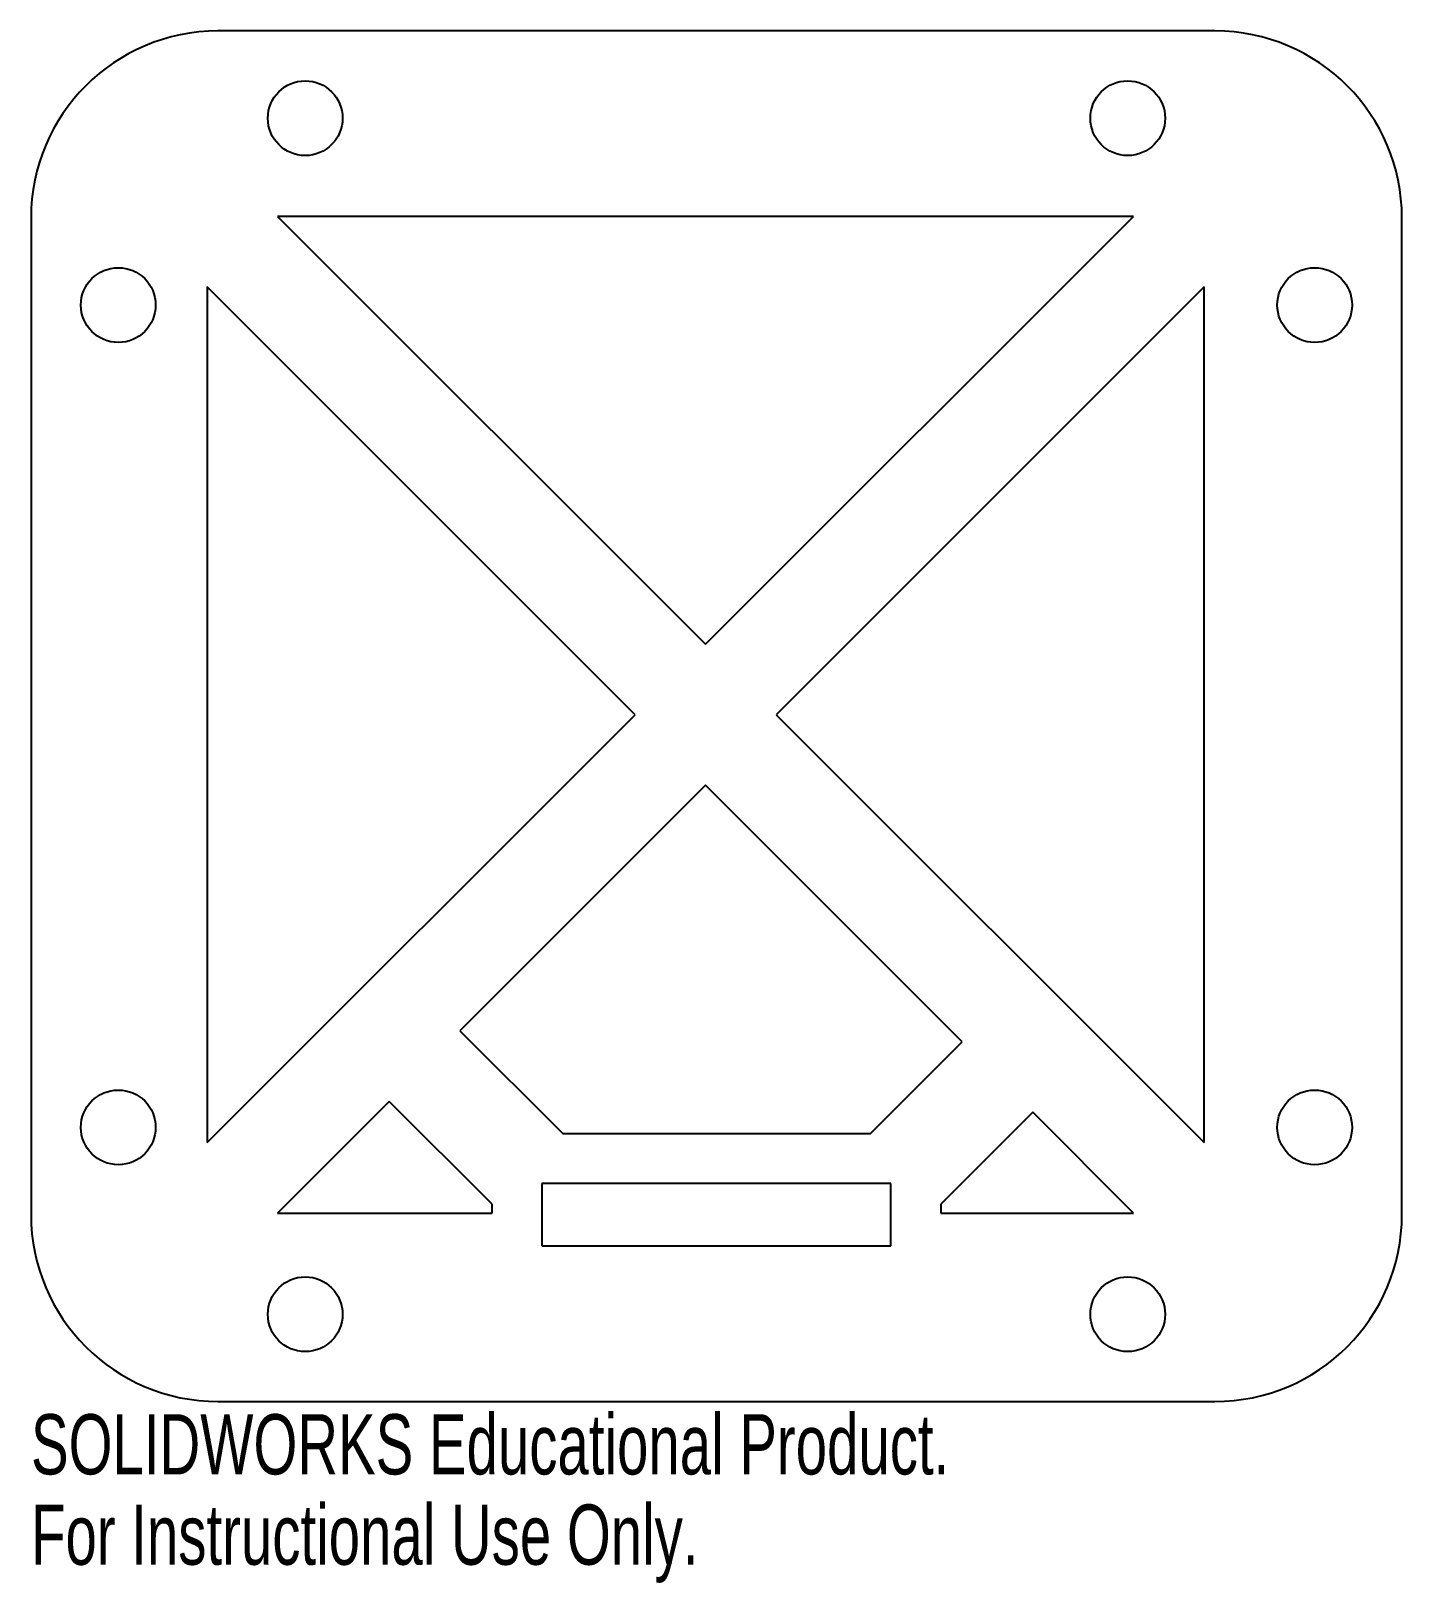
# Model space of a CAD drawing. Header units: millimetres. Extents: x -54 to 56, y -70 to 55.
import ezdxf

# ---------------------------------------------------------------- set-up
doc = ezdxf.new("R2010")
doc.units = ezdxf.units.MM
doc.styles.add('SLDTEXTSTYLE0', font='TXT', dxfattribs={"width": 0.7})

msp = doc.modelspace()

# ---------------------------------------------------------------- linework, layer by layer
at = {"color": 7, "linetype": 'Continuous', "lineweight": 25}
for p, q in [((40.87, 54.88), (-39.13, 54.88)), ((-54.13, 39.88), (-54.13, -40.12)), ((-34.34, 40), (0, 5.66)), ((34.34, 40), (-34.34, 40)), ((0, 5.66), (34.34, 40)), ((55.87, -40.12), (55.87, 39.88)), ((-5.66, 0), (-40, 34.34)), ((-40, 34.34), (-40, -34.34)), ((40, 34.34), (5.66, 0)), ((40, -34.34), (40, 34.34)), ((-40, -34.34), (-5.66, 0)), ((5.66, 0), (40, -34.34)), ((0, -5.66), (-19.72, -25.38)), ((20.59, -26.25), (0, -5.66)), ((-19.72, -25.38), (-11.47, -33.62)), ((13.22, -33.62), (20.59, -26.25)), ((-25.38, -31.03), (-34.34, -40)), ((-17.13, -39.28), (-25.38, -31.03)), ((26.25, -31.91), (18.87, -39.28)), ((34.34, -40), (26.25, -31.91)), ((-11.47, -33.62), (13.22, -33.62)), ((-13.13, -37.62), (-13.13, -42.62)), ((14.87, -37.62), (-13.13, -37.62)), ((14.87, -42.62), (14.87, -37.62)), ((-17.13, -40), (-17.13, -39.28)), ((18.87, -39.28), (18.87, -40)), ((-34.34, -40), (-17.13, -40)), ((18.87, -40), (34.34, -40)), ((-13.13, -42.62), (14.87, -42.62)), ((-39.13, -55.12), (40.87, -55.12))]:
    msp.add_line(p, q, dxfattribs=at)
for centre in [(-32.13, 47.88), (33.87, 47.88), (-47.13, 32.88), (48.87, 32.88), (-47.13, -33.12), (48.87, -33.12), (-32.13, -48.12), (33.87, -48.12)]:
    msp.add_circle(centre, 3, dxfattribs=at)
for centre, start, end in [((-39.13, 39.88), 90, 180), ((40.87, 39.88), 0, 90), ((-39.13, -40.12), 180, 270), ((40.87, -40.12), 270, 0)]:
    msp.add_arc(centre, 15, start, end, dxfattribs=at)

# ---------------------------------------------------------------- texts
at = {"color": 7, "linetype": 'Continuous', "char_height": 4.8336, "attachment_point": 1, "style": 'SLDTEXTSTYLE0'}
for s, insert in [('SOLIDWORKS Educational Product.', (-54.13, -56.14)), ('For Instructional Use Only.', (-54.13, -63.39))]:
    msp.add_mtext(s, dxfattribs=dict(at, insert=insert))

doc.saveas('drawing.dxf')
